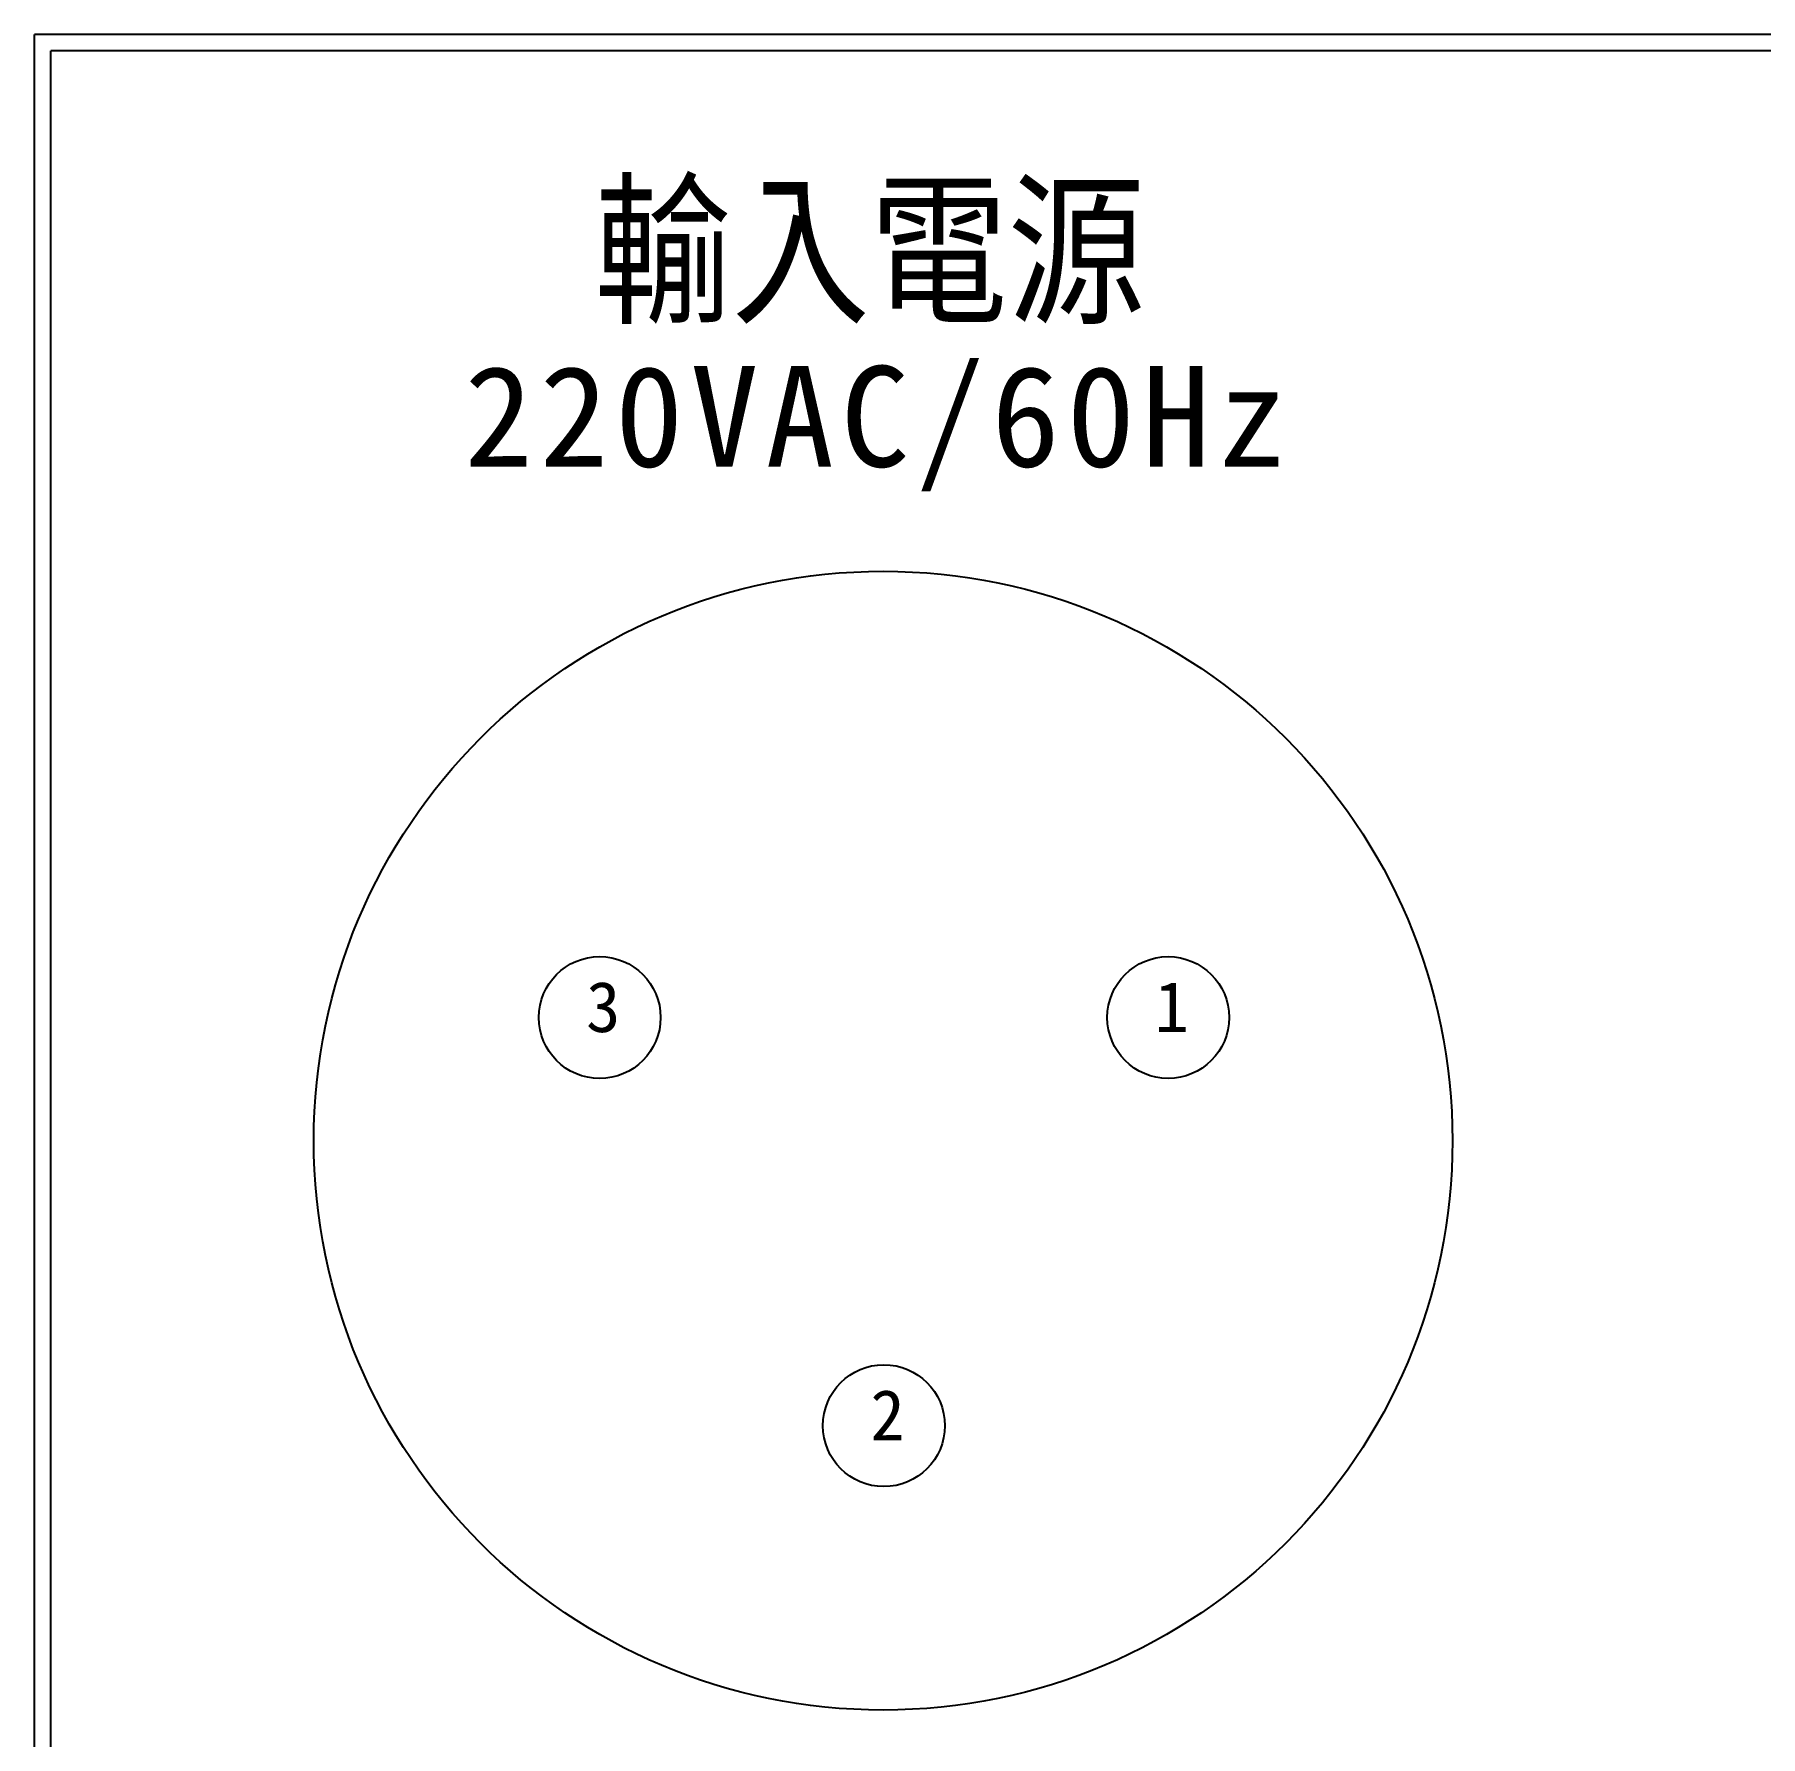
# Model space of a CAD drawing. Extents: x 275 to 562, y 265 to 469.
# Drawn here: x 274.9 to 407.8, y 337.9 to 468.9 of the extents above; entities that cross this region are included whole.
import ezdxf

# ---------------------------------------------------------------- set-up
doc = ezdxf.new("R2010")
doc.units = 0
doc.layers.get('0').update_dxf_attribs({"linetype": 'CONTINUOUS'})
doc.layers.add('圖框層', color=7, linetype='CONTINUOUS')
doc.layers.add('標尺寸層', color=3, linetype='CONTINUOUS')
doc.styles.add('CNS', font='romanc.shx', dxfattribs={"bigfont": 'chineset.shx'})
doc.styles.add('STSL', font='kaiu.ttf')
doc.styles.add('標楷體', font='kaiu.ttf')

msp = doc.modelspace()

# ---------------------------------------------------------------- linework, layer by layer
at = {"color": 7}
for centre in [(318.41, 393.24), (362.18, 393.24), (340.29, 361.82)]:
    msp.add_circle(centre, 4.69, dxfattribs=at)
at = {"layer": '圖框層', "color": 7}
for p, q in [((561.9, 468.91), (274.9, 468.91)), ((274.9, 264.95), (274.9, 468.91)), ((560.65, 467.66), (276.15, 467.66)), ((276.15, 266.2), (276.15, 467.66))]:
    msp.add_line(p, q, dxfattribs=at)
at = {"layer": '標尺寸層', "color": 7}
msp.add_circle((340.23, 383.76), 43.83, dxfattribs=at)

# ---------------------------------------------------------------- texts
at = {"color": 0, "insert": (307.99, 443.39), "char_height": 7.746, "width": 83.9264, "attachment_point": 1, "style": '標楷體'}
msp.add_mtext('\\pt15.492;{\\T1.1;220VAC/60Hz}', dxfattribs=at)
at = {"layer": '圖框層', "color": 7, "style": 'STSL'}
for s, p in [('3', (317.36, 392.12)), ('1', (361.13, 392.12)), ('2', (339.25, 360.69))]:
    msp.add_text(s, height=3.89, dxfattribs=at).set_placement(p)
at = {"layer": '標尺寸層', "color": 7, "insert": (317.98, 457.23), "char_height": 10.61, "attachment_point": 1, "style": 'CNS'}
msp.add_mtext_dynamic_manual_height_columns('輸入電源', width=68.3462, gutter_width=32.5, heights=[0], dxfattribs=at)

doc.saveas('drawing.dxf')
